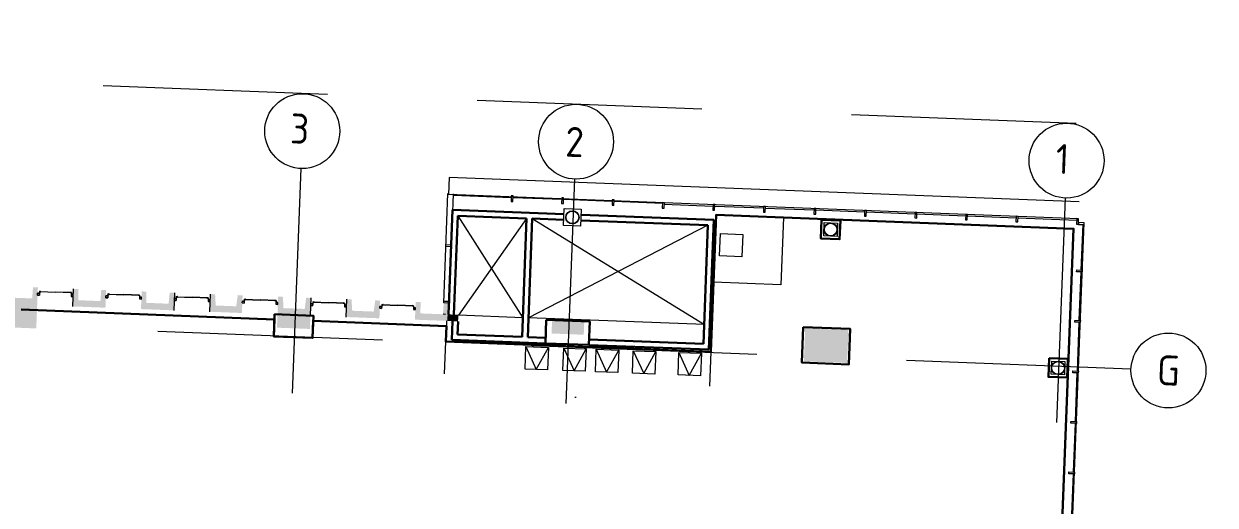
# Model space of a CAD drawing. Header units: millimetres. Extents: x 106070952 to 106162461, y 302813628 to 302883716.
# Drawn here: x 106114381 to 106146187, y 302870859 to 302883716 of the extents above; entities that cross this region are included whole.
import ezdxf
from ezdxf.enums import TextEntityAlignment as Align

# ---------------------------------------------------------------- set-up
doc = ezdxf.new("R2010")
doc.units = ezdxf.units.MM
doc.header["$MEASUREMENT"] = 0
doc.linetypes.add('DGN Style 2', pattern=[10000, 6000, -4000])
doc.linetypes.add('DGN Style 4', pattern=[16010, 8000, -4000, 10, -4000])
for name, color, linetype, lineweight in [('ANNO-AREA', 3, 'Continuous', 30), ('CLNG-BLKH', 51, 'Continuous', 0), ('GRID', 1, 'DGN Style 4', 13), ('ROOF-OTLN', 2, 'Continuous', 30), ('SERV-MECH', 53, 'Continuous', 0), ('STRC-CONC', 120, 'Continuous', 30), ('STRC-PCST', 122, 'Continuous', 30), ('STRC-STEL', 62, 'Continuous', 30), ('WALL-BLOC', 2, 'Continuous', 30), ('WALL-GLAZ', 140, 'Continuous', 13), ('WALL-STUD-TIMB', 42, 'Continuous', 0)]:
    doc.layers.add(name, color=color, linetype=linetype, lineweight=lineweight)
doc.layers.add('MISC-CADC', color=1, linetype='Continuous', lineweight=0, plot=False)
doc.styles.add('TXT', font='isocp.shx')

# ---------------------------------------------------------------- blocks, each defined once
blk = doc.blocks.new('355D9C')
at = {"color": 0, "linetype": 'ByBlock', "lineweight": -2}
for radius in [177798, 168298]:
    blk.add_circle((1, -3), radius, dxfattribs=at)
blk = doc.blocks.new('355D9C_3')
at = {"color": 0, "linetype": 'ByBlock', "lineweight": -2}
for radius in [177798, 168298]:
    blk.add_circle((8, -8), radius, dxfattribs=at)
blk = doc.blocks.new('355D9C_5')
at = {"color": 0, "linetype": 'ByBlock', "lineweight": -2}
for radius in [177798, 168298]:
    blk.add_circle((6, 1), radius, dxfattribs=at)

msp = doc.modelspace()

# ---------------------------------------------------------------- hatches: boundary and pattern name
at = {"layer": 'STRC-CONC', "linetype": 'Continuous', "lineweight": 30}
for points in [[(106114713, 302875580), (106114149, 302875602), (106114173, 302876225), (106114737, 302876203)], [(106122018, 302875566), (106121139, 302875600), (106121153, 302875955), (106122032, 302875921)], [(106129329, 302875411), (106128470, 302875444), (106128484, 302875800), (106129343, 302875767)], [(106136362, 302874657), (106135207, 302874701), (106135241, 302875584), (106136395, 302875540)]]:
    msp.add_hatch(color=172, dxfattribs=at).paths.add_polyline_path(points)
at = {"layer": 'STRC-PCST', "lineweight": 0}
for points in [[(106114149, 302875602), (106113693, 302875619), (106113696, 302875700), (106113992, 302875718), (106114017, 302876403), (106114604, 302876381), (106114626, 302876680), (106114756, 302876675), (106114737, 302876203), (106114173, 302876225)], [(106116560, 302876133), (106115690, 302876167), (106115708, 302876638), (106115838, 302876633), (106115837, 302876333), (106116426, 302876310), (106116448, 302876610), (106116578, 302876605)], [(106118388, 302876062), (106117509, 302876096), (106117527, 302876568), (106117647, 302876564), (106117655, 302876263), (106118245, 302876240), (106118277, 302876539), (106118406, 302876534)], [(106120203, 302875992), (106119338, 302876026), (106119356, 302876498), (106119486, 302876493), (106119504, 302876192), (106120050, 302876171), (106120092, 302876469), (106120221, 302876464)], [(106122032, 302875921), (106121153, 302875955), (106121171, 302876428), (106121301, 302876423), (106121309, 302876122), (106121879, 302876101), (106121920, 302876399), (106122050, 302876394)], [(106123874, 302875850), (106122981, 302875885), (106122999, 302876358), (106123129, 302876353), (106123148, 302876052), (106123721, 302876030), (106123762, 302876328), (106123892, 302876323)], [(106125703, 302875780), (106124823, 302875814), (106124842, 302876287), (106124972, 302876282), (106124970, 302875981), (106125570, 302875958), (106125591, 302876258), (106125721, 302876253)]]:
    msp.add_hatch(color=256, dxfattribs=at).paths.add_polyline_path(points)
at = {"layer": 'STRC-PCST', "lineweight": 13}
msp.add_hatch(color=256, dxfattribs=at).paths.add_polyline_path([(106125975, 302875769), (106125703, 302875780), (106125710, 302875955), (106125981, 302875945)])

# ---------------------------------------------------------------- linework, layer by layer
at = {"layer": 'ANNO-AREA', "flags": 128}
msp.add_lwpolyline([(106114306, 302876081), (106121070, 302875820), (106121052, 302875367), (106122091, 302875327), (106122109, 302875779), (106125661, 302875642), (106125661, 302875642), (106125645, 302875229), (106132724, 302874955), (106132796, 302876808), (106132864, 302878610), (106134664, 302878540), (106142407, 302878241), (106140075, 302817918)], dxfattribs=at)
at = {"layer": 'CLNG-BLKH', "linetype": 'DGN Style 4', "flags": 128}
for points in [[(106132864, 302878610), (106134662, 302878540), (106134593, 302876741), (106132794, 302876811), (106132864, 302878610)], [(106132978, 302878116), (106133577, 302878092), (106133554, 302877493), (106132955, 302877516), (106132978, 302878116)], [(106125645, 302875229), (106132724, 302874955), (106132672, 302873606), (106125592, 302873880), (106125645, 302875229)], [(106127784, 302875096), (106128384, 302875073), (106128361, 302874473), (106127761, 302874496), (106127784, 302875096)], [(106128794, 302875057), (106129393, 302875034), (106129370, 302874434), (106128770, 302874457), (106128794, 302875057)], [(106129663, 302875023), (106130262, 302875000), (106130239, 302874400), (106129640, 302874424), (106129663, 302875023)], [(106130652, 302874985), (106131252, 302874962), (106131229, 302874362), (106130629, 302874385), (106130652, 302874985)], [(106131871, 302874938), (106132471, 302874915), (106132448, 302874315), (106131848, 302874338), (106131871, 302874938)]]:
    msp.add_lwpolyline(points, close=True, dxfattribs=at)
for points in [[(106127784, 302875096), (106128061, 302874485), (106128384, 302875073)], [(106128794, 302875057), (106129070, 302874446), (106129393, 302875034)], [(106129663, 302875023), (106129939, 302874412), (106130262, 302875000)], [(106130652, 302874985), (106130929, 302874374), (106131252, 302874962)], [(106131871, 302874938), (106132148, 302874327), (106132471, 302874915)]]:
    msp.add_lwpolyline(points, dxfattribs=at)
at = {"layer": 'GRID', "color": 251, "linetype": 'DGN Style 2', "lineweight": 0}
for p, q in [((106121776, 302879850), (106119308, 302815993)), ((106129085, 302879568), (106126618, 302815710)), ((106142181, 302879062), (106139714, 302815204)), ((106143939, 302874495), (106075275, 302877149))]:
    msp.add_line(p, q, dxfattribs=at)
at = {"layer": 'GRID', "color": 251, "linetype": 'Continuous', "lineweight": 0}
for centre in [(106121814, 302880849), (106129124, 302880567), (106142220, 302880061), (106144939, 302874457)]:
    msp.add_circle(centre, 1000, dxfattribs=at)
at = {"layer": 'MISC-CADC', "linetype": 'DGN Style 2', "flags": 128}
msp.add_lwpolyline([(106162461, 302880279), (106073528, 302883716), (106070952, 302817065), (106159886, 302813628), (106162461, 302880279)], close=True, dxfattribs=at)
msp.add_lwpolyline([(106162461, 302880279), (106073528, 302883716), (106070952, 302817065), (106159886, 302813628), (106162461, 302880279)], close=True, dxfattribs=at)
at = {"layer": 'ROOF-OTLN', "linetype": 'Continuous', "lineweight": 0, "flags": 128}
msp.add_lwpolyline([(106142559, 302878960), (106125739, 302879610), (106125721, 302879161)], dxfattribs=at)
at = {"layer": 'SERV-MECH', "linetype": 'Continuous', "lineweight": 0}
for p, q in [((106125965, 302878588), (106127703, 302875866)), ((106127804, 302878518), (106125981, 302875932)), ((106127954, 302878512), (106132552, 302875681)), ((106132643, 302878334), (106127853, 302875860)), ((106127703, 302875866), (106125981, 302875932)), ((106132552, 302875681), (106127853, 302875860))]:
    msp.add_line(p, q, dxfattribs=at)
at = {"layer": 'STRC-CONC', "color": 1, "linetype": 'Continuous', "lineweight": 30, "flags": 128}
for points in [[(106135681, 302878481), (106136181, 302878461), (106136161, 302877962), (106135662, 302877981), (106135681, 302878481)], [(106121075, 302875958), (106122114, 302875918), (106122091, 302875327), (106121052, 302875367), (106121075, 302875958)], [(106128329, 302875805), (106129488, 302875763), (106129465, 302875138), (106128306, 302875181), (106128329, 302875805)], [(106135190, 302875617), (106136444, 302875569), (106136407, 302874620), (106135153, 302874668), (106135190, 302875617)], [(106141753, 302874784), (106142252, 302874765), (106142233, 302874265), (106141733, 302874284), (106141753, 302874784)]]:
    msp.add_lwpolyline(points, close=True, dxfattribs=at)
at = {"layer": 'STRC-PCST', "lineweight": 0}
for p, q in [((106142407, 302878241), (106132864, 302878610)), ((106142407, 302878241), (106140076, 302817921)), ((106115690, 302876167), (106115708, 302876638)), ((106118406, 302876534), (106118388, 302876062)), ((106119356, 302876498), (106119338, 302876026)), ((106122032, 302875921), (106122050, 302876394)), ((106122999, 302876358), (106122981, 302875885)), ((106114732, 302876066), (106121070, 302875822)), ((106125635, 302875956), (106125580, 302875958)), ((106125721, 302876253), (106125703, 302875780)), ((106122109, 302875781), (106125659, 302875644))]:
    msp.add_line(p, q, dxfattribs=at)
at = {"layer": 'WALL-BLOC', "lineweight": 30, "flags": 128}
for points in [[(106125821, 302878744), (106125715, 302875952)], [(106125821, 302878744), (106128801, 302878630)], [(106125965, 302878588), (106125865, 302875952)], [(106125965, 302878588), (106127804, 302878518)], [(106127804, 302878518), (106127684, 302875353)], [(106127954, 302878512), (106127834, 302875347)], [(106127954, 302878512), (106128796, 302878480)], [(106129257, 302878613), (106132799, 302878478)], [(106129251, 302878463), (106132643, 302878334)], [(106132643, 302878334), (106132522, 302875169)], [(106132799, 302878478), (106132667, 302875013)], [(106125826, 302875775), (106125807, 302875275)], [(106125975, 302875769), (106125962, 302875419)], [(106125962, 302875419), (106127684, 302875353)], [(106127834, 302875347), (106128311, 302875329)], [(106125807, 302875275), (106128305, 302875179)], [(106129464, 302875135), (106132667, 302875013)], [(106129470, 302875285), (106132522, 302875169)]]:
    msp.add_lwpolyline(points, dxfattribs=at)
at = {"layer": 'WALL-GLAZ', "lineweight": 0}
for p, q in [((106125591, 302876262), (106125703, 302879185)), ((106142542, 302878511), (106125721, 302879161)), ((106125741, 302876257), (106125853, 302879179)), ((106127392, 302879072), (106125851, 302879131)), ((106128741, 302879021), (106127441, 302879071)), ((106130090, 302878970), (106128790, 302879019)), ((106131439, 302878918), (106130139, 302878968)), ((106132779, 302878840), (106131479, 302878890)), ((106134128, 302878788), (106132828, 302878838)), ((106128855, 302878781), (106129261, 302878766)), ((106128855, 302878781), (106129261, 302878766)), ((106135477, 302878736), (106134177, 302878786)), ((106136826, 302878684), (106135526, 302878734)), ((106138175, 302878631), (106136875, 302878682)), ((106139524, 302878579), (106138224, 302878630)), ((106140873, 302878527), (106139573, 302878577)), ((106142491, 302878465), (106140922, 302878525)), ((106140346, 302817793), (106142688, 302878403)), ((106142650, 302878355), (106142604, 302877139)), ((106142602, 302877090), (106142551, 302875790)), ((106114748, 302876470), (106114798, 302876468)), ((106114800, 302876518), (106114750, 302876520)), ((106114814, 302876568), (106114813, 302876562)), ((106114813, 302876565), (106115226, 302876549)), ((106114813, 302876562), (106115226, 302876546)), ((106114814, 302876568), (106115226, 302876552)), ((106114827, 302876569), (106114837, 302876569)), ((106114827, 302876569), (106114837, 302876568)), ((106114827, 302876568), (106114837, 302876567)), ((106115639, 302876536), (106115226, 302876552)), ((106115639, 302876533), (106115226, 302876549)), ((106115639, 302876530), (106115226, 302876546)), ((106115626, 302876539), (106115616, 302876539)), ((106115626, 302876538), (106115616, 302876539)), ((106115626, 302876537), (106115616, 302876538)), ((106115639, 302876536), (106115639, 302876530)), ((106115697, 302876434), (106115647, 302876436)), ((106115649, 302876486), (106115699, 302876484)), ((106116570, 302876400), (106116620, 302876398)), ((106116622, 302876448), (106116572, 302876450)), ((106116636, 302876498), (106117048, 302876482)), ((106116636, 302876498), (106116636, 302876492)), ((106116636, 302876495), (106117048, 302876479)), ((106116636, 302876492), (106117048, 302876476)), ((106116649, 302876499), (106116659, 302876499)), ((106116649, 302876499), (106116659, 302876498)), ((106116649, 302876498), (106116659, 302876497)), ((106117461, 302876466), (106117048, 302876482)), ((106117461, 302876463), (106117048, 302876479)), ((106117461, 302876460), (106117048, 302876476)), ((106117448, 302876469), (106117438, 302876469)), ((106117448, 302876468), (106117438, 302876468)), ((106117448, 302876467), (106117438, 302876468)), ((106117461, 302876466), (106117461, 302876460)), ((106117519, 302876364), (106117469, 302876366)), ((106117471, 302876416), (106117521, 302876414)), ((106118399, 302876330), (106118449, 302876328)), ((106118450, 302876378), (106118401, 302876380)), ((106118464, 302876427), (106118877, 302876411)), ((106118464, 302876427), (106118464, 302876421)), ((106118464, 302876424), (106118877, 302876408)), ((106118464, 302876421), (106118877, 302876405)), ((106118478, 302876429), (106118487, 302876428)), ((106118478, 302876428), (106118487, 302876428)), ((106118478, 302876427), (106118487, 302876427)), ((106119290, 302876396), (106118877, 302876411)), ((106119290, 302876393), (106118877, 302876408)), ((106119289, 302876390), (106118877, 302876405)), ((106119277, 302876398), (106119267, 302876399)), ((106119277, 302876398), (106119267, 302876398)), ((106119277, 302876397), (106119267, 302876397)), ((106119290, 302876396), (106119289, 302876390)), ((106119348, 302876293), (106119298, 302876295)), ((106119300, 302876345), (106119350, 302876343)), ((106120265, 302876308), (106120216, 302876310)), ((106120279, 302876357), (106120692, 302876341)), ((106120279, 302876357), (106120279, 302876351)), ((106120279, 302876354), (106120692, 302876338)), ((106120279, 302876351), (106120692, 302876335)), ((106120293, 302876359), (106120302, 302876358)), ((106120293, 302876358), (106120302, 302876358)), ((106120293, 302876357), (106120302, 302876357)), ((106121105, 302876326), (106120692, 302876341)), ((106121105, 302876323), (106120692, 302876338)), ((106121105, 302876320), (106120692, 302876335)), ((106121092, 302876328), (106121082, 302876329)), ((106121092, 302876328), (106121082, 302876328)), ((106121092, 302876327), (106121082, 302876327)), ((106121105, 302876326), (106121105, 302876320)), ((106121115, 302876275), (106121165, 302876273)), ((106122108, 302876287), (106122521, 302876271)), ((106122108, 302876287), (106122108, 302876281)), ((106122108, 302876284), (106122521, 302876268)), ((106122108, 302876281), (106122520, 302876265)), ((106122121, 302876289), (106122131, 302876288)), ((106122121, 302876288), (106122131, 302876288)), ((106122121, 302876287), (106122131, 302876287)), ((106122933, 302876255), (106122521, 302876271)), ((106122933, 302876252), (106122521, 302876268)), ((106122933, 302876249), (106122521, 302876265)), ((106120214, 302876260), (106120264, 302876258)), ((106121163, 302876223), (106121113, 302876225)), ((106122042, 302876189), (106122092, 302876187)), ((106122094, 302876237), (106122044, 302876239)), ((106122920, 302876257), (106122910, 302876257)), ((106122920, 302876258), (106122911, 302876259)), ((106122920, 302876257), (106122911, 302876258)), ((106122933, 302876255), (106122933, 302876249)), ((106122992, 302876153), (106122942, 302876155)), ((106122944, 302876205), (106122993, 302876203)), ((106123885, 302876118), (106123934, 302876116)), ((106123936, 302876166), (106123886, 302876168)), ((106123950, 302876216), (106124363, 302876200)), ((106123950, 302876216), (106123950, 302876210)), ((106123950, 302876213), (106124363, 302876197)), ((106123950, 302876210), (106124363, 302876194)), ((106123964, 302876218), (106123973, 302876217)), ((106123964, 302876217), (106123973, 302876217)), ((106123964, 302876216), (106123973, 302876216)), ((106124776, 302876184), (106124363, 302876200)), ((106124776, 302876181), (106124363, 302876197)), ((106124775, 302876178), (106124363, 302876194)), ((106124763, 302876187), (106124753, 302876188)), ((106124763, 302876186), (106124753, 302876187)), ((106124763, 302876186), (106124753, 302876186)), ((106124776, 302876184), (106124775, 302876178)), ((106124834, 302876082), (106124784, 302876084)), ((106124786, 302876134), (106124836, 302876132)), ((106142550, 302875741), (106142499, 302874441)), ((106142497, 302874392), (106142447, 302873092)), ((106142445, 302873043), (106142395, 302871743)), ((106142393, 302871694), (106142343, 302870394))]:
    msp.add_line(p, q, dxfattribs=at)
at = {"layer": 'WALL-GLAZ', "lineweight": 13}
for p, q in [((106114802, 302876571), (106114798, 302876468)), ((106114801, 302876559), (106114836, 302876558)), ((106114802, 302876571), (106114837, 302876570)), ((106115651, 302876539), (106115616, 302876540)), ((106115651, 302876527), (106115616, 302876528)), ((106115651, 302876539), (106115647, 302876436)), ((106116624, 302876501), (106116620, 302876398)), ((106116623, 302876489), (106116658, 302876488)), ((106116624, 302876501), (106116659, 302876500)), ((106117473, 302876469), (106117438, 302876470)), ((106117473, 302876457), (106117438, 302876458)), ((106117473, 302876469), (106117469, 302876366)), ((106118452, 302876431), (106118449, 302876328)), ((106118452, 302876431), (106118487, 302876429)), ((106118452, 302876419), (106118487, 302876417)), ((106119301, 302876386), (106119266, 302876388)), ((106119302, 302876398), (106119267, 302876400)), ((106119302, 302876398), (106119298, 302876295)), ((106120267, 302876361), (106120264, 302876258)), ((106120267, 302876361), (106120302, 302876359)), ((106120267, 302876349), (106120302, 302876347)), ((106121116, 302876316), (106121081, 302876318)), ((106121117, 302876328), (106121082, 302876330)), ((106121117, 302876328), (106121113, 302876225)), ((106122096, 302876290), (106122092, 302876187)), ((106122096, 302876290), (106122131, 302876289)), ((106122096, 302876278), (106122131, 302876277)), ((106122945, 302876246), (106122910, 302876247)), ((106122946, 302876258), (106122911, 302876259)), ((106122946, 302876258), (106122942, 302876155)), ((106123938, 302876219), (106123934, 302876116)), ((106123938, 302876219), (106123973, 302876218)), ((106123938, 302876207), (106123973, 302876206)), ((106124787, 302876175), (106124752, 302876176)), ((106124788, 302876187), (106124753, 302876188)), ((106124788, 302876187), (106124784, 302876084))]:
    msp.add_line(p, q, dxfattribs=at)
at = {"layer": 'WALL-GLAZ', "lineweight": 0, "flags": 128}
for points in [[(106127388, 302878971), (106127437, 302878969), (106127443, 302879119), (106127394, 302879120), (106127388, 302878971)], [(106128737, 302878919), (106128786, 302878917), (106128792, 302879067), (106128743, 302879069), (106128737, 302878919)], [(106130086, 302878868), (106130135, 302878866), (106130141, 302879016), (106130092, 302879018), (106130086, 302878868)], [(106131426, 302878790), (106131475, 302878788), (106131481, 302878938), (106131432, 302878940), (106131426, 302878790)], [(106132775, 302878738), (106132824, 302878736), (106132830, 302878886), (106132781, 302878888), (106132775, 302878738)], [(106134124, 302878686), (106134173, 302878684), (106134179, 302878834), (106134130, 302878836), (106134124, 302878686)], [(106135473, 302878634), (106135522, 302878632), (106135528, 302878782), (106135479, 302878784), (106135473, 302878634)], [(106136822, 302878582), (106136871, 302878580), (106136877, 302878730), (106136828, 302878732), (106136822, 302878582)], [(106138171, 302878530), (106138220, 302878528), (106138225, 302878678), (106138177, 302878679), (106138171, 302878530)], [(106139520, 302878477), (106139569, 302878476), (106139574, 302878625), (106139526, 302878627), (106139520, 302878477)], [(106140869, 302878425), (106140918, 302878423), (106140923, 302878573), (106140875, 302878575), (106140869, 302878425)], [(106142487, 302878363), (106142536, 302878361), (106142542, 302878511), (106142493, 302878513), (106142487, 302878363)], [(106142686, 302878354), (106142688, 302878403), (106142538, 302878408), (106142536, 302878359), (106142686, 302878354)], [(106125651, 302877818), (106125801, 302877812), (106125799, 302877763), (106125649, 302877769), (106125651, 302877818)], [(106142639, 302877138), (106142637, 302877089), (106142488, 302877095), (106142490, 302877144), (106142639, 302877138)], [(106114837, 302876570), (106114827, 302876570), (106114827, 302876567), (106114836, 302876567), (106114837, 302876570)], [(106115616, 302876540), (106115626, 302876540), (106115626, 302876537), (106115616, 302876537), (106115616, 302876540)], [(106116659, 302876500), (106116649, 302876500), (106116649, 302876497), (106116659, 302876497), (106116659, 302876500)], [(106117438, 302876470), (106117448, 302876470), (106117448, 302876467), (106117438, 302876467), (106117438, 302876470)], [(106118487, 302876429), (106118478, 302876430), (106118478, 302876427), (106118487, 302876426), (106118487, 302876429)], [(106119267, 302876400), (106119277, 302876399), (106119277, 302876396), (106119267, 302876397), (106119267, 302876400)], [(106120302, 302876359), (106120293, 302876360), (106120293, 302876357), (106120302, 302876356), (106120302, 302876359)], [(106121082, 302876330), (106121092, 302876329), (106121092, 302876326), (106121082, 302876327), (106121082, 302876330)], [(106122131, 302876289), (106122121, 302876289), (106122121, 302876286), (106122131, 302876286), (106122131, 302876289)], [(106125593, 302876311), (106125743, 302876306), (106125741, 302876257), (106125591, 302876262), (106125593, 302876311)], [(106122911, 302876259), (106122920, 302876259), (106122920, 302876256), (106122910, 302876256), (106122911, 302876259)], [(106123973, 302876218), (106123964, 302876218), (106123963, 302876215), (106123973, 302876215), (106123973, 302876218)], [(106124753, 302876188), (106124763, 302876188), (106124763, 302876185), (106124753, 302876185), (106124753, 302876188)], [(106142587, 302875789), (106142585, 302875740), (106142436, 302875746), (106142438, 302875795), (106142587, 302875789)], [(106142535, 302874440), (106142533, 302874391), (106142384, 302874397), (106142386, 302874446), (106142535, 302874440)], [(106142483, 302873091), (106142481, 302873042), (106142331, 302873048), (106142333, 302873097), (106142483, 302873091)], [(106142431, 302871742), (106142429, 302871693), (106142279, 302871699), (106142281, 302871748), (106142431, 302871742)]]:
    msp.add_lwpolyline(points, close=True, dxfattribs=at)
at = {"layer": 'WALL-GLAZ', "lineweight": 13, "flags": 128}
for points in [[(106114750, 302876520), (106114800, 302876518), (106114798, 302876468), (106114748, 302876470), (106114750, 302876520)], [(106115699, 302876484), (106115649, 302876486), (106115647, 302876436), (106115697, 302876434), (106115699, 302876484)], [(106116572, 302876450), (106116622, 302876448), (106116620, 302876398), (106116570, 302876400), (106116572, 302876450)], [(106117521, 302876414), (106117471, 302876416), (106117469, 302876366), (106117519, 302876364), (106117521, 302876414)], [(106118401, 302876380), (106118450, 302876378), (106118449, 302876328), (106118399, 302876330), (106118401, 302876380)], [(106119350, 302876343), (106119300, 302876345), (106119298, 302876295), (106119348, 302876293), (106119350, 302876343)], [(106120216, 302876310), (106120265, 302876308), (106120264, 302876258), (106120214, 302876260), (106120216, 302876310)], [(106121165, 302876273), (106121115, 302876275), (106121113, 302876225), (106121163, 302876223), (106121165, 302876273)], [(106122044, 302876239), (106122094, 302876237), (106122092, 302876187), (106122042, 302876189), (106122044, 302876239)], [(106122993, 302876203), (106122944, 302876205), (106122942, 302876155), (106122992, 302876153), (106122993, 302876203)], [(106123886, 302876168), (106123936, 302876166), (106123934, 302876116), (106123885, 302876118), (106123886, 302876168)], [(106124836, 302876132), (106124786, 302876134), (106124784, 302876084), (106124834, 302876082), (106124836, 302876132)]]:
    msp.add_lwpolyline(points, close=True, dxfattribs=at)
at = {"layer": 'WALL-GLAZ', "lineweight": 0, "flags": 128}
for points in [[(106114813, 302876562), (106114813, 302876559), (106114802, 302876571), (106114801, 302876559), (106114814, 302876571), (106114814, 302876568)], [(106115639, 302876530), (106115639, 302876527), (106115651, 302876539), (106115651, 302876527), (106115639, 302876539), (106115639, 302876536)], [(106116636, 302876492), (106116635, 302876489), (106116624, 302876501), (106116623, 302876489), (106116636, 302876500), (106116636, 302876498)], [(106117461, 302876460), (106117461, 302876457), (106117473, 302876469), (106117473, 302876457), (106117461, 302876469), (106117461, 302876466)], [(106118464, 302876421), (106118464, 302876418), (106118452, 302876431), (106118452, 302876419), (106118464, 302876430), (106118464, 302876427)], [(106119289, 302876390), (106119289, 302876387), (106119302, 302876398), (106119301, 302876386), (106119290, 302876399), (106119290, 302876396)], [(106120279, 302876351), (106120279, 302876348), (106120267, 302876361), (106120267, 302876349), (106120279, 302876360), (106120279, 302876357)], [(106121105, 302876320), (106121104, 302876317), (106121117, 302876328), (106121116, 302876316), (106121105, 302876329), (106121105, 302876326)], [(106122108, 302876281), (106122108, 302876278), (106122096, 302876290), (106122096, 302876278), (106122108, 302876290), (106122108, 302876287)], [(106122933, 302876249), (106122933, 302876247), (106122946, 302876258), (106122945, 302876246), (106122934, 302876258), (106122933, 302876255)], [(106123950, 302876210), (106123950, 302876207), (106123938, 302876219), (106123938, 302876207), (106123950, 302876219), (106123950, 302876216)], [(106124775, 302876178), (106124775, 302876176), (106124788, 302876187), (106124787, 302876175), (106124776, 302876187), (106124776, 302876184)], [(106125761, 302875862), (106125712, 302875864), (106125710, 302875804), (106125759, 302875802)], [(106125759, 302875802), (106125710, 302875804), (106125712, 302875864), (106125761, 302875862)], [(106125761, 302875862), (106125712, 302875864), (106125710, 302875804), (106125759, 302875802)], [(106125761, 302875862), (106125712, 302875864), (106125710, 302875804), (106125759, 302875802)]]:
    msp.add_lwpolyline(points, dxfattribs=at)
at = {"layer": 'WALL-GLAZ', "lineweight": 0}
for centre in [(106114833, 302876559), (106115619, 302876529), (106116655, 302876489), (106117441, 302876459), (106118484, 302876419), (106119270, 302876389), (106120299, 302876349), (106121085, 302876319), (106122127, 302876279), (106122914, 302876249), (106123970, 302876208), (106124756, 302876178)]:
    msp.add_circle(centre, 1.5, dxfattribs=at)
at = {"layer": 'WALL-STUD-TIMB', "linetype": 'Continuous', "lineweight": 13}
for p, q in [((106132723, 302874957), (106132864, 302878610)), ((106125664, 302875787), (106125643, 302875231)), ((106125643, 302875231), (106132723, 302874957))]:
    msp.add_line(p, q, dxfattribs=at)
at = {"layer": 'WALL-STUD-TIMB', "linetype": 'Continuous', "lineweight": 0}
msp.add_line((106125775, 302875734), (106125776, 302875734), dxfattribs=at)
msp.add_line((106125775, 302875734), (106125776, 302875734), dxfattribs=at)
at = {"layer": 'WALL-STUD-TIMB', "linetype": 'Continuous', "lineweight": 13, "flags": 128}
for points in [[(106129263, 302878766), (106129245, 302878310), (106128790, 302878328), (106128807, 302878783), (106129263, 302878766)], [(106136092, 302878037), (106135737, 302878050), (106135750, 302878406), (106136105, 302878392), (106136092, 302878037)]]:
    msp.add_lwpolyline(points, close=True, dxfattribs=at)
at = {"layer": 'WALL-STUD-TIMB', "lineweight": 13, "flags": 128}
msp.add_lwpolyline([(106142164, 302874340), (106141808, 302874354), (106141822, 302874709), (106142177, 302874695), (106142164, 302874340)], close=True, dxfattribs=at)

# ---------------------------------------------------------------- block references
at = {"layer": 'STRC-STEL', "lineweight": 13, "xscale": 0.001000009635247655, "yscale": 0.001000009635247655, "zscale": 0.001000009635247655}
for name, p, rotation in [('355D9C_3', (106129026, 302878547), 357.8166012599736), ('355D9C', (106135921, 302878221), 357.8166012599736), ('355D9C_5', (106141993, 302874524), 357.7876605006701)]:
    msp.add_blockref(name, p, dxfattribs=dict(at, rotation=rotation))

# ---------------------------------------------------------------- texts
at = {"layer": 'GRID', "color": 251, "linetype": 'Continuous', "lineweight": 0, "style": 'TXT'}
for s, p in [('3', (106121748, 302880914)), ('2', (106129086, 302880560)), ('1', (106142112, 302880105)), ('G', (106144939, 302874457))]:
    msp.add_text(s, height=800, rotation=357.787, dxfattribs=at).set_placement(p, align=Align.MIDDLE_CENTER)

doc.saveas('drawing.dxf')
